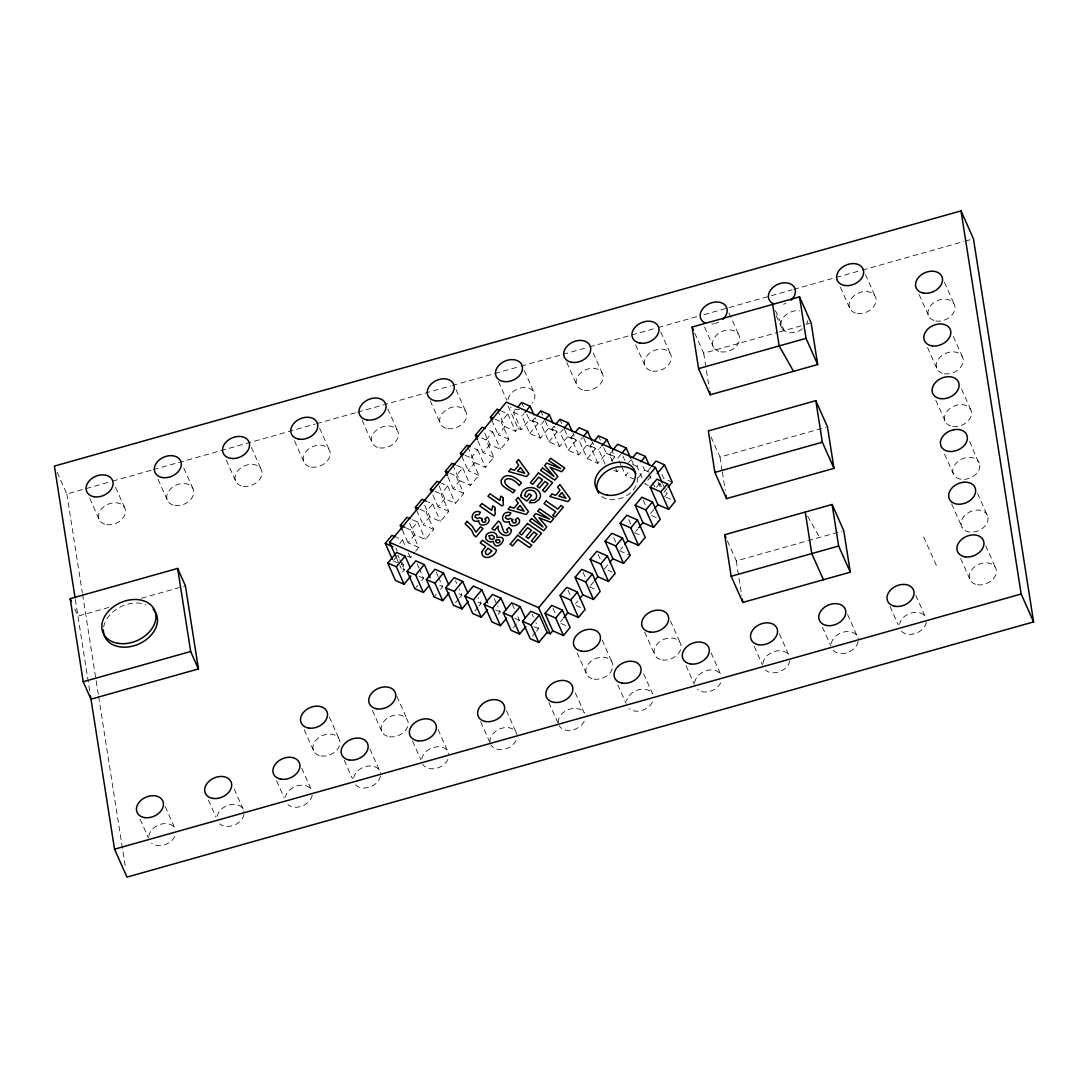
<?xml version="1.0" encoding="UTF-8"?>
<svg xmlns="http://www.w3.org/2000/svg" width="1088" height="1088" viewBox="0 0 1088 1088"><rect width="100%" height="100%" fill="white"/><g stroke="black" fill="none" stroke-linecap="round" stroke-linejoin="round"><path stroke-width="0.75" stroke-dasharray="5 3.75" d="M399.745 543.47L402.614 540.042L396.522 537.377M415.589 551.222L418.717 547.468L410.951 530.019L417.629 522.009L411.55 519.343M409.578 523.151L414.746 534.779L425.394 539.458L433.745 529.434L425.979 511.999L432.657 503.989L428.087 501.99M424.592 505.131L429.774 516.759L440.422 521.424L448.759 511.414L441.007 493.966L447.671 485.955L441.592 483.29M438.967 485.656L444.788 498.726L455.437 503.404L463.787 493.381L456.022 475.946L462.699 467.935L455.097 464.603M452.69 464.712L459.816 480.706L470.465 485.37L478.815 475.361L471.05 457.912L477.714 449.902L471.634 447.236M467.718 446.692L474.83 462.672L485.479 467.35L493.83 457.327L486.064 439.892L492.742 431.882L486.649 429.216M484.677 433.024L489.858 444.652L500.507 449.317L508.858 439.307L501.092 421.858L507.756 413.848L501.677 411.182M526.769 414.106L529.366 419.927L521.22 429.692L513.454 412.257L515.494 409.809M394.006 559.681L397.827 555.098M418.717 547.468L408.068 542.803L414.746 534.779M433.745 529.434L423.096 524.77L429.774 516.759M448.759 511.414L438.11 506.75L444.788 498.726M463.787 493.381L453.138 488.716L459.816 480.706M478.815 475.361L468.153 470.696L474.83 462.672M493.83 457.327L483.181 452.662L489.858 444.652M508.858 439.307L498.195 434.629L504.873 426.618L497.76 410.638M545.292 421.056L548.529 428.332L540.396 438.097L529.747 433.432L521.982 415.983L524.022 413.549M402.424 572.261L404.396 569.894L401.2 568.494L403.702 565.488L401.118 559.681M407.334 556.145L410.38 557.478L414.555 552.473M504.873 426.618L515.522 431.297L518.024 428.291L507.756 405.212M540.396 438.097L532.63 420.648L535.677 416.99M529.747 433.432L537.88 423.667L535.296 417.846M564.468 429.461L567.705 436.737L559.572 446.502L548.91 441.823L541.144 424.388L544.204 420.73M415.793 587.615L417.738 585.29M421.627 580.625L423.558 578.299L419.682 569.568M559.572 446.502L551.806 429.053L554.853 425.394M548.91 441.823L557.056 432.058L554.458 426.251M583.644 437.866L586.867 445.142L578.734 454.906L568.086 450.228L560.32 432.793L563.366 429.134M434.139 597.013L436.288 594.429M440.586 589.274L442.734 586.704L438.845 577.973M578.734 454.906L570.969 437.458L574.029 433.799M568.086 450.228L576.218 440.463L572.982 433.201M603.65 447.467L606.247 453.288L597.897 463.298L587.262 458.633L579.496 441.198L582.542 437.526M455.559 602.711L458.728 598.903M459.789 597.638L461.897 595.095L459.313 589.288M597.897 463.298L590.131 445.862L593.259 442.109M587.262 458.633L595.394 448.868L592.158 441.606M605.132 464.127L598.658 449.589L600.739 447.086M474.817 611.007L477.945 607.254M478.992 606.002L481.073 603.5L478.489 597.693M612.544 461.53L609.307 454.267L611.388 451.765M611.633 460.782L614.761 457.014L612.177 451.207M620.949 454.24L617.821 457.994L609.307 454.267M498.154 614.407L500.249 611.905L497.651 606.098M614.026 470.37L617.073 471.702L619.154 469.2M628.47 462.672L630.564 460.156M634.712 479.441L625.586 475.442L629.762 470.438M642.165 478.026L636.997 466.398L640.125 462.645M513.155 627.817L519.411 620.31L516.827 614.489M638.33 477.605L644.586 470.098L642.002 464.277M647.646 471.063L650.774 467.31M651.018 476.326L644.762 483.847L649.318 485.846M532.318 636.222L535.459 632.468M536.493 631.217L538.587 628.714L535.99 622.894M656.458 487.261L659.586 483.507M667.053 488.485L663.925 492.238L667.121 493.639L664.618 496.645M560.51 621.574L562.605 619.072M575.538 603.554L577.619 601.052M590.553 585.521L593.681 581.767M607.662 564.998L604.534 568.752L612.136 572.084M620.595 549.467L622.69 546.965M635.623 531.447L637.704 528.945M653.766 509.66L649.604 514.665L657.206 518.01M57.161 472.287L66.83 493.993L110.935 481.576M112.567 481.114L151.776 470.084M153.408 469.622L315.126 424.102M316.758 423.64L355.966 412.61M357.598 412.148L450.718 385.941M452.35 385.478L493.19 373.986M494.822 373.524L519.33 366.629M520.962 366.166L587.942 347.317M589.574 346.854L656.554 328.005M658.186 327.542L697.381 316.499M703.922 314.663L792.132 289.83M793.764 289.381L834.605 277.875M836.237 277.426L860.744 270.518M862.376 270.069L963.655 241.55M965.287 241.101L971.829 239.251M694.81 333.241L703.705 353.246L777.852 332.384M779.47 331.922L804.848 324.782M806.426 324.333L809.581 323.449M108.882 607.403L77.955 616.121L73.426 605.934M141.44 598.237L185.409 585.874M711.103 437.063L720.011 457.069L825.833 427.285M727.396 540.899L736.304 560.905L842.153 531.107M513.454 412.257L521.982 415.983M532.63 420.648L541.144 424.388M551.806 429.053L560.32 432.793M570.969 437.458L579.496 441.198M590.131 445.862L598.658 449.589M632.74 464.535L636.997 466.398M606.247 453.288L614.761 457.014M644.586 470.098L651.685 473.198M672.275 482.229L663.762 478.489L661.164 472.682M529.366 419.927L537.88 423.667M548.529 428.332L557.056 432.058M567.705 436.737L576.218 440.463M586.867 445.142L595.394 448.868M518.024 428.291L521.22 429.692M494.999 419.193L501.092 421.858M666.142 497.311L672.234 499.977M481.494 437.893L486.064 439.892M464.957 455.246L471.05 457.912M634.576 532.698L642.178 536.03M449.942 473.28L456.022 475.946M619.562 550.718L630.21 555.397M434.914 491.3L441.007 493.966M419.9 509.334L425.979 511.999M589.519 586.772L597.122 590.118M406.395 528.02L410.951 530.019M576.014 605.472L582.094 608.138M560.986 623.492L567.079 626.171M393.054 560.823L403.702 565.488M419.002 576.3L423.558 578.299M439.688 585.358L442.734 586.704M458.864 593.762L461.897 595.095M478.026 602.167L481.073 603.5M495.679 609.906L500.249 611.905M514.855 618.31L519.411 620.31M534.018 626.715L538.587 628.714M807.65 516.283L819.631 537.445M944.493 282.363L954.149 304.069M953.319 336.396L962.295 356.551M961.602 389.137L970.578 409.292M919.102 294.508L928.771 316.214M969.639 441.266L979.826 465.65A14.076 10.35 -24 0 1 970.061 478.013L966.579 479.087A14.076 10.35 -24 0 1 953.306 473.77L944.33 453.614M927.52 347.521L937.19 369.226M977.527 493.422L987.877 516.678L988.067 519.452A14.076 10.35 -24 0 1 977.065 531.23L973.542 532.032A14.076 10.35 -24 0 1 961.275 525.545L961.085 522.784A14.076 10.35 -24 0 1 972.101 510.993L975.623 510.19A14.076 10.35 -24 0 1 987.877 516.678M935.802 400.262L945.472 421.967M865.463 274.489L875.119 296.194M985.742 545.809L995.411 567.514M951.619 503.853L962.377 528.02M840.358 287.164L850.014 308.87M960.65 558.498L970.306 580.203M923.644 536.901L937.611 568.29M915.824 595.313L925.48 617.018A14.076 10.35 -24 0 0 911.295 612.979A14.076 10.35 -24 0 0 899.531 624.322M775.39 310.556L784.298 330.562M776.261 315.67L781.782 328.073M890.025 606.438L898.307 625.042M728.987 312.909L738.657 334.601M847.579 614.516L857.249 636.222M704.575 327.134L713.551 347.29M822.487 627.191L830.77 645.796M660.756 332.112L670.426 353.818M779.348 633.719L789.018 655.425A14.076 10.35 -24 0 0 773.092 651.97A14.076 10.35 -24 0 0 763.028 665.543M635.65 344.787L645.32 366.493M754.242 646.394L762.525 664.999M663.014 484.405L667.121 493.639M660.049 483.521L661.341 486.431M658.145 482.106L660.742 487.927M648.938 473.974L652.174 481.236M652.827 482.691L654.758 487.057M593.218 352.866L602.194 373.021M631.353 459.612L633.937 465.419M643.13 500.14L645.714 505.947M711.117 652.922L720.786 674.628A14.076 10.35 -24 0 0 704.861 671.174A14.076 10.35 -24 0 0 694.797 684.76M622.826 455.872L625.41 461.693M619.113 460.904L621.058 465.27M621.71 466.711L625.586 475.442M615.781 468.792L617.073 471.702M566.739 362.44L577.089 385.696M598.482 435.839L600.426 440.205M628.755 519.615L630.7 523.981M670.48 621.003L680.15 642.709M686.011 665.611L694.294 684.216M613.727 537.649L615.672 542.001M559.939 419.288L561.884 423.654M644.694 632.128L655.044 655.384M524.294 370.518L533.963 392.224M540.763 410.883L542.708 415.249M598.06 554.214L600.658 560.034M643.579 673.69L652.555 693.845A14.076 10.35 -24 0 0 638.37 689.792A14.076 10.35 -24 0 0 626.606 701.148M521.601 402.492L523.546 406.844M498.494 381.643L506.777 400.248M583.046 572.247L585.63 578.054M507.756 413.848L515.522 431.297M602.249 640.206L611.918 661.912M617.78 684.814L626.062 703.419M568.018 590.267L570.615 596.088M491.735 420.104L498.195 434.629M492.742 431.882L500.507 449.317M577.143 652.882L586.813 674.587M456.062 389.722L465.718 411.427M553.003 608.301L555.587 614.108M477.999 441.034L483.181 452.662M477.714 449.902L485.479 467.35M575.348 692.893L584.324 713.048A14.076 10.35 -24 0 0 568.398 709.58A14.076 10.35 -24 0 0 558.334 723.166M461.693 456.158L468.153 470.696M532.114 614.176L533.406 617.086M462.699 467.935L470.465 485.37M430.263 400.86L440.626 424.102M512.298 604.316L514.23 608.682M548.855 702.467L557.831 722.622M447.957 477.088L453.138 488.716M447.671 485.955L455.437 503.404M494.414 598.822L497.012 604.642M432.942 495.122L438.11 506.75M432.657 503.989L440.422 521.424M387.831 408.925L397.487 430.63M455.437 580.57L456.729 583.467M506.423 710.546L516.079 732.251M416.622 510.231L423.096 524.77M417.629 522.009L425.394 539.458M436.261 572.166L438.206 576.518M362.032 420.063L372.382 443.319M402.247 529.72L408.068 542.803M417.098 563.761L419.03 568.126M402.614 540.042L405.851 547.305M408.435 553.126L410.38 557.478M480.624 721.67L489.6 741.826M395.937 548.053L397.229 550.963M397.922 555.356L399.214 558.266M399.867 559.722L404.396 569.894M396.399 557.722L399.146 563.87M399.826 565.42L401.2 568.494M319.6 428.142L329.256 449.847M438.07 729.545L447.739 751.25M294.494 440.817L304.15 462.522M396.862 696.279L407.211 719.535M412.515 741.078L420.798 759.682M372.45 710.505L382.119 732.21M251.369 447.345L261.025 469.05M369.961 748.952L379.617 770.658M226.263 460.02L235.919 481.726M329.324 717.033L338.98 738.738M344.162 760.09L352.444 778.695M304.218 729.708L313.874 751.414M183.818 468.098L192.794 488.254M301.73 768.169L311.386 789.874A14.076 10.35 -24 0 0 297.201 785.822A14.076 10.35 -24 0 0 285.437 797.178M158.032 479.223L167.688 500.929M276.624 780.844L284.213 797.898M115.586 487.302L124.562 507.457M234.178 788.922L243.154 809.078M89.787 498.426L99.457 520.132M208.393 800.047L215.982 817.102M165.254 806.575L174.923 828.281A14.076 10.35 -24 0 0 158.998 824.813A14.076 10.35 -24 0 0 148.934 838.399M140.148 819.25L148.43 837.855M953.306 473.77L952.775 471.09A14.076 10.35 -24 0 1 962.54 458.728L966.035 457.667A14.076 10.35 -24 0 1 979.295 462.971M703.705 353.246L709.186 388.13M720.011 457.069L722.092 470.37M722.35 472.029L725.22 490.294M736.304 560.905L741.785 595.789M66.83 493.993L82.321 592.702M82.579 594.374L98.342 694.756M98.6 696.429L125.392 867.068M75.33 599.447L89.95 692.526M637.242 477.36A21.121 15.518 -24 0 1 622.377 497.801A21.121 15.518 -24 0 1 598.373 492.823M718.733 322.089A14.076 10.35 -24 0 1 715.306 323.422M714.136 323.707A14.076 10.35 -24 0 1 711.783 324.047M785.849 303.402A14.076 10.35 -24 0 1 783.537 304.218M807.731 320.77A14.076 10.35 -24 0 1 806.779 323.653M802.468 328.834A14.076 10.35 -24 0 1 780.912 325.516A14.076 10.35 -24 0 1 799.639 310.855M174.814 836.536A14.076 10.35 -24 0 1 151.558 843.091M508.014 399.527A14.076 10.35 -24 0 1 526.714 387.682A14.076 10.35 -24 0 1 532.059 403.226M519.506 409.564A14.076 10.35 -24 0 1 510.585 407.034M103.646 627.014A28.152 20.686 -24 0 1 145.697 604.479M720.678 682.883A14.076 10.35 -24 0 1 697.408 689.438M858.092 641.594A14.076 10.35 -24 0 1 846.328 652.95A14.076 10.35 -24 0 1 832.143 648.897M831.3 643.525A14.076 10.35 -24 0 1 844.832 631.774A14.076 10.35 -24 0 1 858.133 638.778M515.984 740.506A14.076 10.35 -24 0 1 503.39 749.374A14.076 10.35 -24 0 1 490.987 744.926M490.103 742.37A14.076 10.35 -24 0 1 501.908 728.212A14.076 10.35 -24 0 1 516.963 734.808M380.46 776.043A14.076 10.35 -24 0 1 368.696 787.386A14.076 10.35 -24 0 1 354.511 783.346M353.668 777.961A14.076 10.35 -24 0 1 367.2 766.21A14.076 10.35 -24 0 1 380.501 773.214M312.229 795.246A14.076 10.35 -24 0 1 302.206 806.004A14.076 10.35 -24 0 1 288.021 804.671M447.862 759.465A14.076 10.35 -24 0 1 435.472 768.522A14.076 10.35 -24 0 1 422.865 764.334M421.858 759.002A14.076 10.35 -24 0 1 435.132 747.062A14.076 10.35 -24 0 1 448.691 753.78M243.998 814.45A14.076 10.35 -24 0 1 233.974 825.207A14.076 10.35 -24 0 1 219.79 823.874M217.206 816.381A14.076 10.35 -24 0 1 230.738 804.63A14.076 10.35 -24 0 1 244.038 811.634M789.861 660.797A14.076 10.35 -24 0 1 779.838 671.568A14.076 10.35 -24 0 1 765.653 670.235M926.323 622.39A14.076 10.35 -24 0 1 914.559 633.733A14.076 10.35 -24 0 1 900.374 629.694M652.446 702.1A14.076 10.35 -24 0 1 629.177 708.642M584.215 721.303A14.076 10.35 -24 0 1 571.635 730.17A14.076 10.35 -24 0 1 559.218 725.723M977.554 584.746A14.076 10.35 -24 0 0 996.295 570.071A14.076 10.35 -24 0 0 974.726 566.753A14.076 10.35 -24 0 0 977.554 584.746M857.262 313.412A14.076 10.35 -24 0 0 876.003 298.751A14.076 10.35 -24 0 0 854.447 295.433A14.076 10.35 -24 0 0 857.262 313.412M447.875 428.645A14.076 10.35 -24 0 0 466.602 413.984A14.076 10.35 -24 0 0 445.046 410.666A14.076 10.35 -24 0 0 447.875 428.645M584.338 390.238A14.076 10.35 -24 0 0 603.065 375.578A14.076 10.35 -24 0 0 581.509 372.259A14.076 10.35 -24 0 0 584.338 390.238M935.802 320.96A14.076 10.35 -24 0 0 954.938 306.666A14.076 10.35 -24 0 0 933.654 302.804A14.076 10.35 -24 0 0 935.802 320.96M311.399 467.065A14.076 10.35 -24 0 0 330.14 452.404A14.076 10.35 -24 0 0 308.584 449.086A14.076 10.35 -24 0 0 311.399 467.065M952.721 426.51A14.076 10.35 -24 0 0 971.448 411.849A14.076 10.35 -24 0 0 949.892 408.53A14.076 10.35 -24 0 0 952.721 426.51M243.168 486.268A14.076 10.35 -24 0 0 261.909 471.607A14.076 10.35 -24 0 0 240.353 468.289A14.076 10.35 -24 0 0 243.168 486.268M174.937 505.471A14.076 10.35 -24 0 0 193.678 490.81A14.076 10.35 -24 0 0 172.108 487.492A14.076 10.35 -24 0 0 174.937 505.471M652.569 371.035A14.076 10.35 -24 0 0 671.31 356.374A14.076 10.35 -24 0 0 649.74 353.056A14.076 10.35 -24 0 0 652.569 371.035M944.438 373.769A14.076 10.35 -24 0 0 963.179 359.108A14.076 10.35 -24 0 0 941.61 355.79A14.076 10.35 -24 0 0 944.438 373.769M106.706 524.674A14.076 10.35 -24 0 0 125.446 510.014A14.076 10.35 -24 0 0 103.877 506.695A14.076 10.35 -24 0 0 106.706 524.674M720.8 351.832A14.076 10.35 -24 0 0 739.541 337.171A14.076 10.35 -24 0 0 717.971 333.839A14.076 10.35 -24 0 0 720.8 351.832M594.062 679.13A14.076 10.35 -24 0 0 612.789 664.469A14.076 10.35 -24 0 0 591.233 661.15A14.076 10.35 -24 0 0 594.062 679.13M379.63 447.862A14.076 10.35 -24 0 0 398.371 433.201A14.076 10.35 -24 0 0 376.815 429.869A14.076 10.35 -24 0 0 379.63 447.862M662.293 659.926A14.076 10.35 -24 0 0 681.034 645.266A14.076 10.35 -24 0 0 659.464 641.947A14.076 10.35 -24 0 0 662.293 659.926M389.354 736.753A14.076 10.35 -24 0 0 408.095 722.092A14.076 10.35 -24 0 0 386.539 718.774A14.076 10.35 -24 0 0 389.354 736.753M321.123 755.956A14.076 10.35 -24 0 0 339.864 741.295A14.076 10.35 -24 0 0 318.308 737.977A14.076 10.35 -24 0 0 321.123 755.956"/><path stroke-width="1.5" d="M392.401 559.368L385.288 543.388L391.966 535.364L395.012 536.71M402.247 529.72L400.302 525.354L406.98 517.344L410.026 518.677M416.622 510.231L415.33 507.334L422.008 499.31L426.564 501.323M431.65 492.211L430.345 489.301L437.022 481.29L440.069 482.623M447.318 475.633L445.373 471.281L452.05 463.257L455.097 464.603M461.693 456.158L460.387 453.247L467.065 445.237L470.111 446.57M477.36 439.579L475.415 435.227L482.093 427.203L485.139 428.55M491.735 420.104L490.43 417.194L497.107 409.183L500.154 410.516M395.719 556.186L389.558 542.327L506.382 402.125L655.479 467.486L662.32 482.868M410.951 575.974L404.097 584.215L395.515 580.557L387.75 563.122L396.63 552.446L405.144 556.186L410.326 567.814M517.534 407.374L521.601 402.492L530.114 406.218L534.004 414.936M404.097 584.215L396.331 566.766L405.144 556.186M525.028 412.325L530.114 406.218M428.835 585.929L423.409 592.443L414.827 588.785L407.062 571.35L415.806 560.85L424.32 564.59L430.141 577.674M536.697 415.766L540.763 410.883L549.29 414.623L553.166 423.341M423.409 592.443L415.643 574.994L424.32 564.59M545.224 419.506L549.29 414.623M449.126 592.987L442.721 600.671L434.139 597.013L426.374 579.578L434.969 569.255L443.482 572.995L448.664 584.623M555.873 424.17L559.939 419.288L568.453 423.028L572.342 431.746M442.721 600.671L434.955 583.222L443.482 572.995M564.386 427.91L568.453 423.028M468.33 601.351L462.033 608.899L453.451 605.241L445.686 587.806L454.131 577.66L462.658 581.4L467.84 593.014M575.035 432.575L579.102 427.693L587.629 431.433L591.505 440.15M462.033 608.899L454.267 591.45L462.658 581.4M583.562 436.315L587.629 431.433M487.506 609.742L481.25 617.25L472.722 613.523L464.957 596.074L473.307 586.065L481.821 589.791L487.655 602.874M594.306 440.858L598.482 435.839L606.995 439.579L610.885 448.297M481.25 617.25L473.484 599.814L481.821 589.791M601.786 445.835L606.995 439.579M506.682 618.147L500.412 625.654L491.898 621.914L484.133 604.479L492.483 594.47L500.997 598.196L506.178 609.824M612.435 450.514L617.644 444.244L626.171 447.984L630.7 458.157M500.412 625.654L492.646 608.219L500.997 598.196M621.996 452.989L626.171 447.984M525.844 626.552L519.588 634.059L511.074 630.319L503.309 612.884L511.646 602.861L520.173 606.601L525.341 618.229M632.645 457.654L636.82 452.649L645.334 456.389L649.223 465.106M519.588 634.059L511.822 616.61L520.173 606.601M641.172 461.394L645.334 456.389M547.101 632.441L538.764 642.464L530.237 638.724L522.471 621.289L530.822 611.266L539.335 615.006L547.101 632.441L550.297 633.842L552.799 630.85L545.034 613.401L551.711 605.39L562.36 610.055L570.126 627.504L563.448 635.514L552.799 630.85M651.821 466.058L655.996 461.054L664.51 464.794L672.275 482.229L668.1 487.234M550.297 633.842L538.642 607.689L655.479 467.486M538.764 642.464L530.998 625.015L539.335 615.006M657.206 473.552L664.51 464.794M560.048 595.381L566.726 587.357L577.374 592.035L585.14 609.47L578.462 617.481L567.814 612.816L560.048 595.381L570.697 600.046L578.462 617.481M575.076 577.347L581.754 569.337L592.402 574.002L600.168 591.45L593.49 599.461L582.842 594.796L575.076 577.347L585.725 582.012L593.49 599.461M590.09 559.327L596.768 551.303L607.417 555.982L615.182 573.417L608.505 581.427L597.856 576.762L590.09 559.327L600.739 563.992L608.505 581.427M605.118 541.294L611.796 533.283L622.445 537.948L630.21 555.397L623.533 563.407L612.884 558.742L605.118 541.294L615.767 545.958L623.533 563.407M620.133 523.274L626.81 515.25L637.459 519.928L645.225 537.363L638.547 545.374L627.898 540.709L620.133 523.274L630.782 527.938L638.547 545.374M635.161 505.24L641.838 497.23L652.487 501.894L660.253 519.343L653.575 527.354L642.926 522.689L635.161 505.24L645.81 509.905L653.575 527.354M650.175 487.22L656.853 479.196L667.502 483.874L675.267 501.31L668.59 509.32L657.941 504.655L650.175 487.22L660.824 491.885L668.59 509.32M563.448 635.514L555.682 618.066L562.36 610.055M570.697 600.046L577.374 592.035M585.725 582.012L592.402 574.002M600.739 563.992L607.417 555.982M615.767 545.958L622.445 537.948M630.782 527.938L637.459 519.928M645.81 509.905L652.487 501.894M660.824 491.885L667.502 483.874M563.638 617.821L567.814 612.816M579.714 598.55L582.842 594.796M594.728 580.516L597.856 576.762M609.756 562.496L612.884 558.742M624.77 544.462L627.898 540.709M638.751 527.694L642.926 522.689M654.813 508.409L657.941 504.655M90.467 695.858L114.539 849.198L126.97 877.105L1033.6 621.914L973.461 238.802L961.03 210.895L54.4 466.086L75.072 597.774M692.063 327.08L799.517 296.847L811.158 323L817.686 364.534L710.233 394.781L698.578 368.614L692.063 327.08L693.437 330.167M698.578 368.614L806.031 338.368L817.686 364.534M70.19 598.672L177.643 568.426L185.409 585.874L198.438 668.93L90.984 699.176L83.218 681.727L70.19 598.672L71.482 601.582M815.81 400.67L708.356 430.916L714.884 472.437L726.526 498.603L833.979 468.357L827.465 426.822L815.81 400.67L822.338 442.19L833.979 468.357M714.884 472.437L822.338 442.19M83.218 681.727L190.672 651.494L198.438 668.93M724.662 534.738L832.116 504.492L843.758 530.658L850.286 572.179L742.832 602.426L731.177 576.273L724.662 534.738L726.022 537.812M731.177 576.273L838.63 546.026L850.286 572.179M114.539 849.198L1021.17 594.007L1033.6 621.914M387.75 563.122L396.331 566.766M407.062 571.35L415.643 574.994M426.374 579.578L434.955 583.222M445.686 587.806L454.267 591.45M490.43 417.194L493.476 418.526M475.415 435.227L478.462 436.56M460.387 453.247L463.434 454.58M445.373 471.281L448.419 472.614M430.345 489.301L433.391 490.634M415.33 507.334L418.377 508.667M400.302 525.354L404.872 527.354M389.558 542.327L538.642 607.689M385.288 543.388L392.89 546.72M545.034 613.401L555.682 618.066M464.957 596.074L473.484 599.814M484.133 604.479L492.646 608.219M503.309 612.884L511.822 616.61M522.471 621.289L530.998 625.015M793.546 371.321L779.171 345.93L772.657 304.395M823.412 579.741L811.77 553.588L805.242 512.054M961.03 210.895L1021.17 594.007M799.517 296.847L806.031 338.368M832.116 504.492L838.63 546.026M709.702 391.462L710.233 394.781M726.009 495.285L726.526 498.603M742.302 599.107L742.832 602.426M177.643 568.426L190.672 651.494M598.373 492.823A21.121 15.518 -24 0 1 609.348 469.703A21.121 15.518 -24 0 1 635.868 473.538M705.337 323.054A14.076 10.35 -24 0 1 703.528 307.795A14.076 10.35 -24 0 1 723.207 303.634A14.076 10.35 -24 0 1 722.718 319.382M773.568 303.851A14.076 10.35 -24 0 1 771.773 288.592A14.076 10.35 -24 0 1 791.438 284.43A14.076 10.35 -24 0 1 790.949 300.166M153.082 609.117A28.152 20.686 -24 0 1 138.026 644.341A28.152 20.686 -24 0 1 103.374 629.87M494.877 509.497L495.271 514.338L494.034 515.834L479.835 506.002L481.902 503.526L491.667 510.299L492.728 505.866L495.19 507.579L494.877 509.497M503.01 499.732L503.418 504.574L502.166 506.07L487.968 496.237L490.035 493.762L499.814 500.548L500.861 496.114L503.322 497.814L503.01 499.732M485.656 536.642C485.017 540.586 490.049 543.062 493.313 541.43C495.434 554.418 511.972 535.065 496.944 537.486C498.018 530.849 486.703 530.631 485.656 536.642M481.617 520.01L482.909 522.145L485.126 522.09L485.914 520.418L484.772 519.044L487.22 517.045C494.618 522.92 478.38 529.652 478.883 520.785C468.479 524.457 471.063 507.878 480.474 512.217L478.883 514.733L475.878 514.76L474.858 516.963L477.292 518.65L479.822 517.657L482.406 518.84L481.617 520.01M512.04 520.798L513.332 522.947L515.549 522.879L516.338 521.206L515.195 519.833L517.643 517.847C525.042 523.722 508.803 530.454 509.306 521.587C498.902 525.259 501.486 508.681 510.898 513.019L509.293 515.522L506.301 515.549L505.281 517.766L507.715 519.438L510.245 518.459L512.829 519.642L512.04 520.798M511.428 530.291C510.109 540.165 496.618 534.766 498.154 526.102L494.523 530.454L491.994 528.714L498.358 521.084C503.186 522.838 501.867 537.091 508.164 531.76L506.6 529.57L509.075 527.367L511.428 530.291M521.016 495.38L520.866 496.876L526.918 501.065L531.597 495.462L529.23 493.816L526.565 497.026L524.47 495.57L526.102 491.926A3.577 2.625 -24 0 1 530.536 490.226C538.125 490.022 539.104 501.731 530.917 500.167L529.271 502.724L534.643 502.615L538.764 499.746A8.214 6.038 -24 0 0 540.45 494.836C538.206 485.071 522.349 484.949 521.016 495.38M485.384 551.725L485.955 553.996L487.818 554.744L492.007 551.004L487.941 548.189L485.384 551.725M481.753 551.942C481.576 561.422 495.326 557.342 496.482 550.025L482.378 540.26L480.216 542.844L485.602 546.57L481.753 551.942M501.337 480.121C499.324 486.975 509.606 489.124 512.978 492.932L515.127 490.362C495.693 482.895 507.593 471.145 519.221 485.438L521.37 482.854C516.65 477.89 505.743 470.941 501.337 480.121M489.151 535.758L489.777 538.546L491.817 539.485L494.02 538.655L494.238 536.887L492.279 535.214L489.151 535.758M496.101 540.151L495.774 541.579L496.89 542.776L499.188 542.708L500.099 541.552L498.902 539.607L496.101 540.151M467.038 521.37L465.079 523.709L471.485 530.046L474.123 535.486L476.082 536.846L482.99 528.55L480.447 526.796L475.959 532.168L472.219 526.102L467.038 521.37M510.612 469.064L508.572 471.512L526.578 476.626L528.958 473.756L518.582 459.503L516.378 462.155L518.718 465.242L514.57 470.234L510.612 469.064M520.458 467.609L517.548 471.09L524.702 473.253L520.458 467.609M510.136 506.94L508.096 509.388L526.089 514.502L528.482 511.632L518.106 497.379L515.889 500.031L518.242 503.118L514.08 508.11L510.136 506.94M538.478 472.926L530.305 482.746L532.671 484.364L538.682 477.142L542.518 479.808L537.091 486.309L539.458 487.941L544.87 481.44L548.08 483.657L542.477 490.375L544.83 492.007L552.595 482.691L538.478 472.926M542.572 468.017L540.614 470.383L554.717 480.148L557.818 476.422L549.97 467.133L561.707 471.743L564.794 468.058L550.678 458.293L548.733 460.618L560.687 468.588L546.693 463.066L544.653 465.528L554.023 476.422L542.572 468.017M519.982 505.485L517.072 508.966L524.226 511.129L519.982 505.485M517.63 535.255L510.136 544.245L512.502 545.877L517.834 539.471L529.57 547.618L531.733 545.034L517.63 535.255M527.435 523.478L519.262 533.297L521.628 534.915L527.653 527.694L531.474 530.359L526.048 536.86L528.414 538.492L533.827 531.991L537.037 534.208L531.434 540.926L533.786 542.558L541.552 533.242L527.435 523.478M531.542 518.568L529.57 520.934L543.674 530.699L546.774 526.973L538.927 517.684L550.678 522.308L553.751 518.609L539.634 508.844L537.69 511.17L549.644 519.139L535.65 513.618L533.61 516.079L542.994 526.973L531.542 518.568M546.162 501.01L544.014 503.594L555.75 511.741L552.731 515.372L555.084 517.004L563.339 507.103L560.986 505.471L557.913 509.157L546.162 501.01M551.915 494.102L549.875 496.55L567.882 501.65L570.262 498.794L559.885 484.541L557.682 487.193L560.021 490.28L555.873 495.258L551.915 494.102M561.762 492.633L558.851 496.128L566.018 498.277L561.762 492.633M953.605 429.76L950.11 430.821A14.076 10.35 -24 0 0 940.345 443.183L940.875 445.862A14.076 10.35 -24 0 0 954.149 451.18L957.644 450.106A14.076 10.35 -24 0 0 967.409 437.743L966.878 435.064A14.076 10.35 -24 0 0 953.605 429.76M963.193 482.283L959.67 483.086A14.076 10.35 -24 0 0 948.668 494.877L948.858 497.651A14.076 10.35 -24 0 0 961.112 504.138L964.634 503.322A14.076 10.35 -24 0 0 975.65 491.545L975.46 488.77A14.076 10.35 -24 0 0 963.193 482.283M607.417 495.176A21.121 15.518 -24 0 0 635.297 472.994A21.121 15.518 -24 0 0 602.82 468.302A21.121 15.518 -24 0 0 607.417 495.176M965.124 556.838A14.076 10.35 -24 0 0 983.865 542.178A14.076 10.35 -24 0 0 962.309 538.846A14.076 10.35 -24 0 0 965.124 556.838M298.982 439.158A14.076 10.35 -24 0 0 317.71 424.497A14.076 10.35 -24 0 0 296.154 421.178A14.076 10.35 -24 0 0 298.982 439.158M435.445 400.751A14.076 10.35 -24 0 0 454.186 386.077A14.076 10.35 -24 0 0 432.616 382.758A14.076 10.35 -24 0 0 435.445 400.751M571.907 362.331A14.076 10.35 -24 0 0 590.648 347.67A14.076 10.35 -24 0 0 569.092 344.352A14.076 10.35 -24 0 0 571.907 362.331M94.275 496.781A14.076 10.35 -24 0 0 113.016 482.106A14.076 10.35 -24 0 0 91.46 478.788A14.076 10.35 -24 0 0 94.275 496.781M162.506 477.564A14.076 10.35 -24 0 0 181.247 462.903A14.076 10.35 -24 0 0 159.691 459.585A14.076 10.35 -24 0 0 162.506 477.564M230.751 458.361A14.076 10.35 -24 0 0 249.478 443.7A14.076 10.35 -24 0 0 227.922 440.382A14.076 10.35 -24 0 0 230.751 458.361M367.214 419.954A14.076 10.35 -24 0 0 385.941 405.294A14.076 10.35 -24 0 0 364.385 401.962A14.076 10.35 -24 0 0 367.214 419.954M640.138 343.128A14.076 10.35 -24 0 0 658.879 328.467A14.076 10.35 -24 0 0 637.323 325.149A14.076 10.35 -24 0 0 640.138 343.128M503.676 381.534A14.076 10.35 -24 0 0 522.417 366.874A14.076 10.35 -24 0 0 500.847 363.555A14.076 10.35 -24 0 0 503.676 381.534M144.636 817.591A14.076 10.35 -24 0 0 163.377 802.93A14.076 10.35 -24 0 0 141.821 799.612A14.076 10.35 -24 0 0 144.636 817.591M212.867 798.388A14.076 10.35 -24 0 0 231.608 783.727A14.076 10.35 -24 0 0 210.052 780.409A14.076 10.35 -24 0 0 212.867 798.388M417.846 740.806A14.076 10.35 -24 0 0 436.261 725.873A14.076 10.35 -24 0 0 414.501 722.976A14.076 10.35 -24 0 0 417.846 740.806M308.706 728.049A14.076 10.35 -24 0 0 327.434 713.388A14.076 10.35 -24 0 0 305.878 710.07A14.076 10.35 -24 0 0 308.706 728.049M376.938 708.846A14.076 10.35 -24 0 0 395.678 694.185A14.076 10.35 -24 0 0 374.109 690.866A14.076 10.35 -24 0 0 376.938 708.846M281.112 779.185A14.076 10.35 -24 0 0 299.839 764.524A14.076 10.35 -24 0 0 278.283 761.206A14.076 10.35 -24 0 0 281.112 779.185M349.343 759.982A14.076 10.35 -24 0 0 368.07 745.321A14.076 10.35 -24 0 0 346.514 741.989A14.076 10.35 -24 0 0 349.343 759.982M485.806 721.562A14.076 10.35 -24 0 0 504.546 706.901A14.076 10.35 -24 0 0 482.977 703.582A14.076 10.35 -24 0 0 485.806 721.562M649.862 632.019A14.076 10.35 -24 0 0 668.603 617.358A14.076 10.35 -24 0 0 647.047 614.04A14.076 10.35 -24 0 0 649.862 632.019M581.631 651.222A14.076 10.35 -24 0 0 600.372 636.562A14.076 10.35 -24 0 0 578.816 633.243A14.076 10.35 -24 0 0 581.631 651.222M690.499 663.952A14.076 10.35 -24 0 0 709.24 649.291A14.076 10.35 -24 0 0 687.684 645.959A14.076 10.35 -24 0 0 690.499 663.952M758.73 644.749A14.076 10.35 -24 0 0 777.471 630.074A14.076 10.35 -24 0 0 755.915 626.756A14.076 10.35 -24 0 0 758.73 644.749M622.268 683.155A14.076 10.35 -24 0 0 641.009 668.494A14.076 10.35 -24 0 0 619.453 665.176A14.076 10.35 -24 0 0 622.268 683.155M554.037 702.358A14.076 10.35 -24 0 0 572.778 687.698A14.076 10.35 -24 0 0 551.208 684.379A14.076 10.35 -24 0 0 554.037 702.358M844.846 285.505A14.076 10.35 -24 0 0 863.573 270.844A14.076 10.35 -24 0 0 842.017 267.526A14.076 10.35 -24 0 0 844.846 285.505M923.372 293.053A14.076 10.35 -24 0 0 942.507 278.759A14.076 10.35 -24 0 0 921.223 274.897A14.076 10.35 -24 0 0 923.372 293.053M940.29 398.602A14.076 10.35 -24 0 0 959.031 383.942A14.076 10.35 -24 0 0 937.475 380.623A14.076 10.35 -24 0 0 940.29 398.602M932.008 345.862A14.076 10.35 -24 0 0 950.749 331.201A14.076 10.35 -24 0 0 929.193 327.882A14.076 10.35 -24 0 0 932.008 345.862M826.962 625.532A14.076 10.35 -24 0 0 845.702 610.871A14.076 10.35 -24 0 0 824.146 607.553A14.076 10.35 -24 0 0 826.962 625.532M895.206 606.329A14.076 10.35 -24 0 0 913.934 591.668A14.076 10.35 -24 0 0 892.378 588.35A14.076 10.35 -24 0 0 895.206 606.329M118.266 643.362A28.152 20.686 -24 0 0 155.747 614.026A28.152 20.686 -24 0 0 112.622 607.39A28.152 20.686 -24 0 0 118.266 643.362"/></g></svg>
